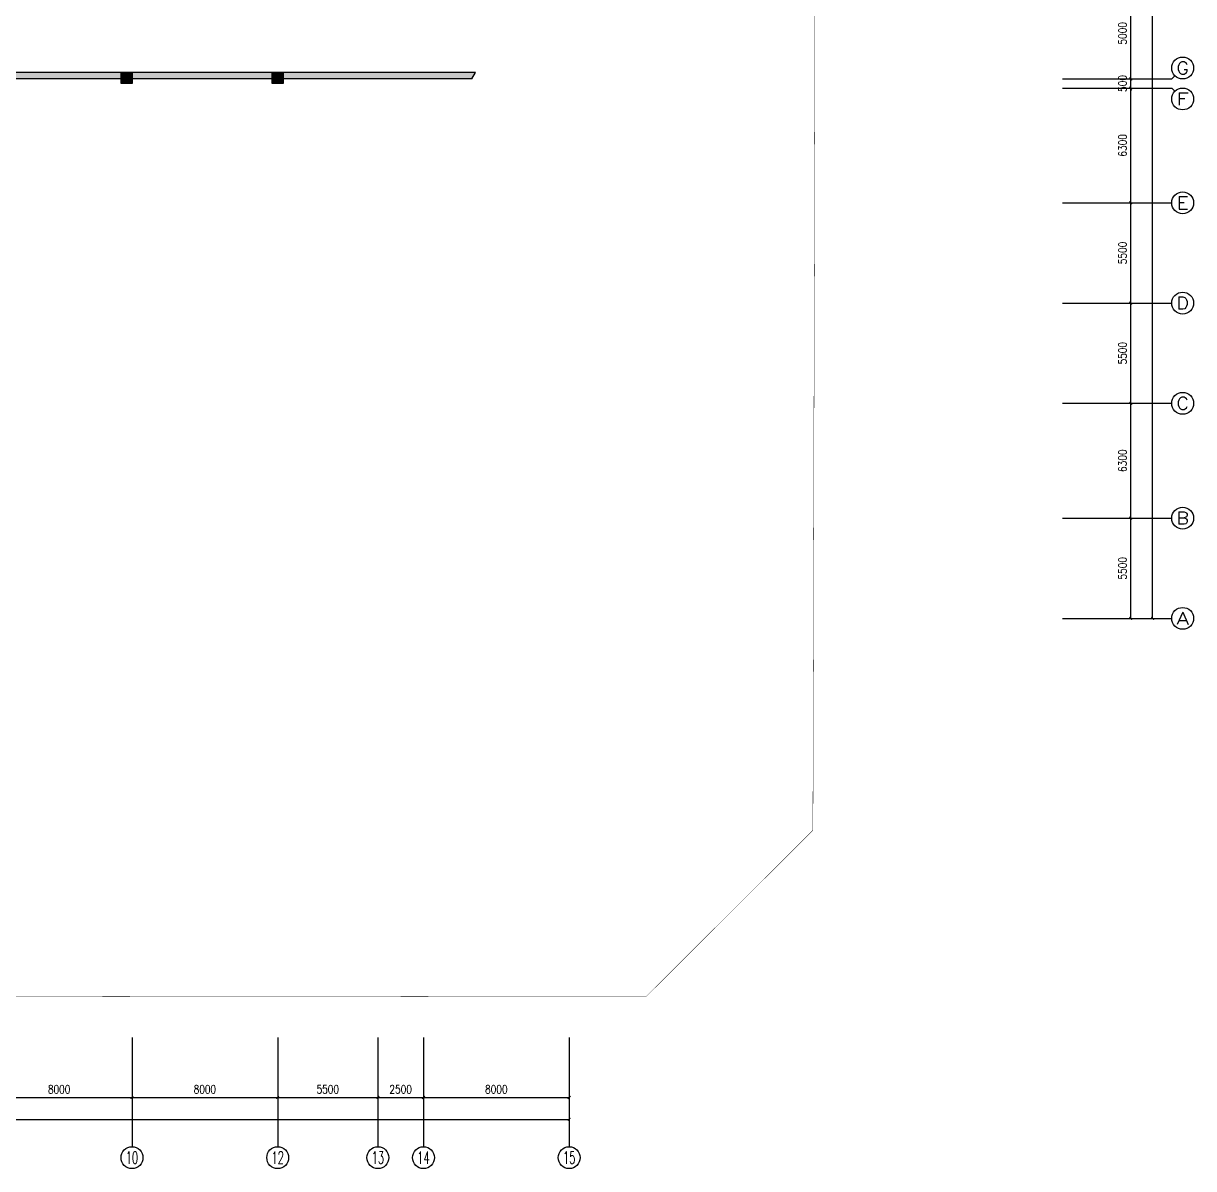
# Model space of a CAD drawing. Extents: x -1348811 to 123514, y -640545 to 749356.
# Drawn here: x -8603 to 55640, y 129439 to 192271 of the extents above; entities that cross this region are included whole.
import ezdxf
from ezdxf.enums import TextEntityAlignment as Align

# ---------------------------------------------------------------- set-up
doc = ezdxf.new("R2010")
doc.units = 0
doc.header["$LTSCALE"] = 10
doc.header["$MEASUREMENT"] = 0
doc.linetypes.add('DASHDOT', pattern=[25.4, 12.7, -6.35, 0, -6.35])
doc.layers.get('0').update_dxf_attribs({"linetype": 'CONTINUOUS'})
doc.layers.get('Defpoints').update_dxf_attribs({"linetype": 'CONTINUOUS'})
for name, color, linetype in [('AXIS', 3, 'CONTINUOUS'), ('AXIS_TEXT', 7, 'CONTINUOUS'), ('COLU', 1, 'CONTINUOUS'), ('COLU_HATCH', 252, 'CONTINUOUS'), ('jlq', 1, 'CONTINUOUS'), ('PUB_HATCH', 9, 'CONTINUOUS'), ('控制线', 5, 'CONTINUOUS')]:
    doc.layers.add(name, color=color, linetype=linetype)
doc.styles.add('_TCH_AXIS', font='COMPLEX', dxfattribs={"bigfont": 'GBCBIG'})
doc.styles.add('COMPLEX', font='COMPLEX')
doc.styles.add('DIM_FONT', font='SIMPLEX', dxfattribs={"width": 0.8, "bigfont": 'HZTXT'})
doc.dimstyles.new('DIMN150', dxfattribs={"dimscale": 1.5, "dimtxt": 300, "dimasz": 100, "dimexe": 250, "dimexo": 300, "dimgap": 150, "dimtad": 1, "dimdec": 0, "dimzin": 0, "dimdsep": 46, "dimtxsty": 'DIM_FONT', "dimblk": 'ARCHTICK', "dimcen": 0.09, "dimclrt": 7, "dimazin": 2, "dimtfac": 1, "dimtdec": 0, "dimtix": 1, "dimtmove": 2, "dimatfit": 3, "dimfxl": 0, "dimtolj": 1, "dimtzin": 0, "dimarcsym": 0})

# ---------------------------------------------------------------- blocks, each defined once
blk = doc.blocks.new('_AXISO')
blk.add_circle((0, 0), 0.5)
at = {"layer": 'AXIS_TEXT', "style": 'COMPLEX', "width": 1.041667}
blk.add_attdef('A', text='', height=0.56, dxfattribs=at).set_placement((-0.25, -0.28), (0.25, -0.28), align=Align.FIT)
blk = doc.blocks.new('_ArchTick')
at = {"color": 0, "linetype": 'ByBlock', "const_width": 0.4}
blk.add_lwpolyline([(-0.5, -0.5), (0.5, 0.5)], dxfattribs=at)
blk = doc.blocks.new('*D1572')
at = {"layer": 'AXIS', "color": 0, "lineweight": -2}
for p, q in [((0, -234321), (0, -239196)), ((96000, -234321), (96000, -239196)), ((0, -238821), (96000, -238821))]:
    blk.add_line(p, q, dxfattribs=at)
at = {"layer": 'Defpoints', "color": 0}
for p in [(0, -233871), (96000, -233871), (96000, -238821)]:
    blk.add_point(p, dxfattribs=at)
at = {"layer": 'AXIS', "color": 0, "lineweight": -2, "xscale": 150, "yscale": 150, "zscale": 150, "rotation": 180}
blk.add_blockref('_ArchTick', (0, -238821), dxfattribs=at)
at = {"layer": 'AXIS', "color": 0, "lineweight": -2, "xscale": 150, "yscale": 150, "zscale": 150}
blk.add_blockref('_ArchTick', (96000, -238821), dxfattribs=at)
at = {"layer": 'AXIS', "color": 7, "insert": (48000, -238371), "char_height": 450, "attachment_point": 5, "style": 'DIM_FONT'}
blk.add_mtext('\\A1;96000', dxfattribs=at)
blk = doc.blocks.new('*D1581')
at = {"layer": 'AXIS', "color": 0, "lineweight": -2}
for p, q in [((64000, -234321), (64000, -237996)), ((72000, -234321), (72000, -237996)), ((64000, -237621), (72000, -237621))]:
    blk.add_line(p, q, dxfattribs=at)
at = {"layer": 'Defpoints', "color": 0}
for p in [(64000, -233871), (72000, -233871), (72000, -237621)]:
    blk.add_point(p, dxfattribs=at)
at = {"layer": 'AXIS', "color": 0, "lineweight": -2, "xscale": 150, "yscale": 150, "zscale": 150, "rotation": 180}
blk.add_blockref('_ArchTick', (64000, -237621), dxfattribs=at)
at = {"layer": 'AXIS', "color": 0, "lineweight": -2, "xscale": 150, "yscale": 150, "zscale": 150}
blk.add_blockref('_ArchTick', (72000, -237621), dxfattribs=at)
at = {"layer": 'AXIS', "color": 7, "insert": (68000, -237171), "char_height": 450, "attachment_point": 5, "style": 'DIM_FONT'}
blk.add_mtext('\\A1;8000', dxfattribs=at)
blk = doc.blocks.new('*D1582')
at = {"layer": 'AXIS', "color": 0, "lineweight": -2}
for p, q in [((72000, -234321), (72000, -237996)), ((80000, -234321), (80000, -237996)), ((72000, -237621), (80000, -237621))]:
    blk.add_line(p, q, dxfattribs=at)
at = {"layer": 'Defpoints', "color": 0}
for p in [(72000, -233871), (80000, -233871), (80000, -237621)]:
    blk.add_point(p, dxfattribs=at)
at = {"layer": 'AXIS', "color": 0, "lineweight": -2, "xscale": 150, "yscale": 150, "zscale": 150, "rotation": 180}
blk.add_blockref('_ArchTick', (72000, -237621), dxfattribs=at)
at = {"layer": 'AXIS', "color": 0, "lineweight": -2, "xscale": 150, "yscale": 150, "zscale": 150}
blk.add_blockref('_ArchTick', (80000, -237621), dxfattribs=at)
at = {"layer": 'AXIS', "color": 7, "insert": (76000, -237171), "char_height": 450, "attachment_point": 5, "style": 'DIM_FONT'}
blk.add_mtext('\\A1;8000', dxfattribs=at)
blk = doc.blocks.new('*D1583')
at = {"layer": 'AXIS', "color": 0, "lineweight": -2}
for p, q in [((80000, -234321), (80000, -237996)), ((85500, -234321), (85500, -237996)), ((80000, -237621), (85500, -237621))]:
    blk.add_line(p, q, dxfattribs=at)
at = {"layer": 'Defpoints', "color": 0}
for p in [(80000, -233871), (85500, -233871), (85500, -237621)]:
    blk.add_point(p, dxfattribs=at)
at = {"layer": 'AXIS', "color": 0, "lineweight": -2, "xscale": 150, "yscale": 150, "zscale": 150, "rotation": 180}
blk.add_blockref('_ArchTick', (80000, -237621), dxfattribs=at)
at = {"layer": 'AXIS', "color": 0, "lineweight": -2, "xscale": 150, "yscale": 150, "zscale": 150}
blk.add_blockref('_ArchTick', (85500, -237621), dxfattribs=at)
at = {"layer": 'AXIS', "color": 7, "insert": (82750, -237171), "char_height": 450, "attachment_point": 5, "style": 'DIM_FONT'}
blk.add_mtext('\\A1;5500', dxfattribs=at)
blk = doc.blocks.new('*D1584')
at = {"layer": 'AXIS', "color": 0, "lineweight": -2}
for p, q in [((85500, -234321), (85500, -237996)), ((88000, -234321), (88000, -237996)), ((85500, -237621), (88000, -237621))]:
    blk.add_line(p, q, dxfattribs=at)
at = {"layer": 'Defpoints', "color": 0}
for p in [(85500, -233871), (88000, -233871), (88000, -237621)]:
    blk.add_point(p, dxfattribs=at)
at = {"layer": 'AXIS', "color": 0, "lineweight": -2, "xscale": 150, "yscale": 150, "zscale": 150, "rotation": 180}
blk.add_blockref('_ArchTick', (85500, -237621), dxfattribs=at)
at = {"layer": 'AXIS', "color": 0, "lineweight": -2, "xscale": 150, "yscale": 150, "zscale": 150}
blk.add_blockref('_ArchTick', (88000, -237621), dxfattribs=at)
at = {"layer": 'AXIS', "color": 7, "insert": (86750, -237171), "char_height": 450, "attachment_point": 5, "style": 'DIM_FONT'}
blk.add_mtext('\\A1;2500', dxfattribs=at)
blk = doc.blocks.new('*D1585')
at = {"layer": 'AXIS', "color": 0, "lineweight": -2}
for p, q in [((88000, -234321), (88000, -237996)), ((96000, -234321), (96000, -237996)), ((88000, -237621), (96000, -237621))]:
    blk.add_line(p, q, dxfattribs=at)
at = {"layer": 'Defpoints', "color": 0}
for p in [(88000, -233871), (96000, -233871), (96000, -237621)]:
    blk.add_point(p, dxfattribs=at)
at = {"layer": 'AXIS', "color": 0, "lineweight": -2, "xscale": 150, "yscale": 150, "zscale": 150, "rotation": 180}
blk.add_blockref('_ArchTick', (88000, -237621), dxfattribs=at)
at = {"layer": 'AXIS', "color": 0, "lineweight": -2, "xscale": 150, "yscale": 150, "zscale": 150}
blk.add_blockref('_ArchTick', (96000, -237621), dxfattribs=at)
at = {"layer": 'AXIS', "color": 7, "insert": (92000, -237171), "char_height": 450, "attachment_point": 5, "style": 'DIM_FONT'}
blk.add_mtext('\\A1;8000', dxfattribs=at)
blk = doc.blocks.new('*D1586')
at = {"layer": 'AXIS', "color": 0, "lineweight": -2}
for p, q in [((123531, 0), (128406, 0)), ((128031, -211333), (128031, 0)), ((123531, -211333), (128406, -211333))]:
    blk.add_line(p, q, dxfattribs=at)
at = {"layer": 'Defpoints', "color": 0}
for p in [(123081, 0), (128031, 0), (123081, -211333)]:
    blk.add_point(p, dxfattribs=at)
at = {"layer": 'AXIS', "color": 0, "lineweight": -2, "xscale": 150, "yscale": 150, "zscale": 150}
for p, rotation in [((128031, 0), 90), ((128031, -211333), 270)]:
    blk.add_blockref('_ArchTick', p, dxfattribs=dict(at, rotation=rotation))
at = {"layer": 'AXIS', "color": 7, "insert": (127581, -105667), "char_height": 450, "attachment_point": 5, "rotation": 90, "style": 'DIM_FONT'}
blk.add_mtext('\\A1;211333', dxfattribs=at)
blk = doc.blocks.new('*D1587')
at = {"layer": 'AXIS', "color": 0, "lineweight": -2}
for p, q in [((123531, -205833), (127206, -205833)), ((126831, -211333), (126831, -205833)), ((123531, -211333), (127206, -211333))]:
    blk.add_line(p, q, dxfattribs=at)
at = {"layer": 'Defpoints', "color": 0}
for p in [(123081, -205833), (126831, -205833), (123081, -211333)]:
    blk.add_point(p, dxfattribs=at)
at = {"layer": 'AXIS', "color": 0, "lineweight": -2, "xscale": 150, "yscale": 150, "zscale": 150}
for p, rotation in [((126831, -205833), 90), ((126831, -211333), 270)]:
    blk.add_blockref('_ArchTick', p, dxfattribs=dict(at, rotation=rotation))
at = {"layer": 'AXIS', "color": 7, "insert": (126381, -208583), "char_height": 450, "attachment_point": 5, "rotation": 90, "style": 'DIM_FONT'}
blk.add_mtext('\\A1;5500', dxfattribs=at)
blk = doc.blocks.new('*D1588')
at = {"layer": 'AXIS', "color": 0, "lineweight": -2}
for p, q in [((123531, -199533), (127206, -199533)), ((126831, -205833), (126831, -199533)), ((123531, -205833), (127206, -205833))]:
    blk.add_line(p, q, dxfattribs=at)
at = {"layer": 'Defpoints', "color": 0}
for p in [(123081, -199533), (126831, -199533), (123081, -205833)]:
    blk.add_point(p, dxfattribs=at)
at = {"layer": 'AXIS', "color": 0, "lineweight": -2, "xscale": 150, "yscale": 150, "zscale": 150}
for p, rotation in [((126831, -199533), 90), ((126831, -205833), 270)]:
    blk.add_blockref('_ArchTick', p, dxfattribs=dict(at, rotation=rotation))
at = {"layer": 'AXIS', "color": 7, "insert": (126381, -202683), "char_height": 450, "attachment_point": 5, "rotation": 90, "style": 'DIM_FONT'}
blk.add_mtext('\\A1;6300', dxfattribs=at)
blk = doc.blocks.new('*D1589')
at = {"layer": 'AXIS', "color": 0, "lineweight": -2}
for p, q in [((123531, -194033), (127206, -194033)), ((126831, -199533), (126831, -194033)), ((123531, -199533), (127206, -199533))]:
    blk.add_line(p, q, dxfattribs=at)
at = {"layer": 'Defpoints', "color": 0}
for p in [(123081, -194033), (126831, -194033), (123081, -199533)]:
    blk.add_point(p, dxfattribs=at)
at = {"layer": 'AXIS', "color": 0, "lineweight": -2, "xscale": 150, "yscale": 150, "zscale": 150}
for p, rotation in [((126831, -194033), 90), ((126831, -199533), 270)]:
    blk.add_blockref('_ArchTick', p, dxfattribs=dict(at, rotation=rotation))
at = {"layer": 'AXIS', "color": 7, "insert": (126381, -196783), "char_height": 450, "attachment_point": 5, "rotation": 90, "style": 'DIM_FONT'}
blk.add_mtext('\\A1;5500', dxfattribs=at)
blk = doc.blocks.new('*D1590')
at = {"layer": 'AXIS', "color": 0, "lineweight": -2}
for p, q in [((123531, -188533), (127206, -188533)), ((126831, -194033), (126831, -188533)), ((123531, -194033), (127206, -194033))]:
    blk.add_line(p, q, dxfattribs=at)
at = {"layer": 'Defpoints', "color": 0}
for p in [(123081, -188533), (126831, -188533), (123081, -194033)]:
    blk.add_point(p, dxfattribs=at)
at = {"layer": 'AXIS', "color": 0, "lineweight": -2, "xscale": 150, "yscale": 150, "zscale": 150}
for p, rotation in [((126831, -188533), 90), ((126831, -194033), 270)]:
    blk.add_blockref('_ArchTick', p, dxfattribs=dict(at, rotation=rotation))
at = {"layer": 'AXIS', "color": 7, "insert": (126381, -191283), "char_height": 450, "attachment_point": 5, "rotation": 90, "style": 'DIM_FONT'}
blk.add_mtext('\\A1;5500', dxfattribs=at)
blk = doc.blocks.new('*D1591')
at = {"layer": 'AXIS', "color": 0, "lineweight": -2}
for p, q in [((123531, -182233), (127206, -182233)), ((126831, -188533), (126831, -182233)), ((123531, -188533), (127206, -188533))]:
    blk.add_line(p, q, dxfattribs=at)
at = {"layer": 'Defpoints', "color": 0}
for p in [(123081, -182233), (126831, -182233), (123081, -188533)]:
    blk.add_point(p, dxfattribs=at)
at = {"layer": 'AXIS', "color": 0, "lineweight": -2, "xscale": 150, "yscale": 150, "zscale": 150}
for p, rotation in [((126831, -182233), 90), ((126831, -188533), 270)]:
    blk.add_blockref('_ArchTick', p, dxfattribs=dict(at, rotation=rotation))
at = {"layer": 'AXIS', "color": 7, "insert": (126381, -185383), "char_height": 450, "attachment_point": 5, "rotation": 90, "style": 'DIM_FONT'}
blk.add_mtext('\\A1;6300', dxfattribs=at)
blk = doc.blocks.new('*D1592')
at = {"layer": 'AXIS', "color": 0, "lineweight": -2}
for p, q in [((123531, -181733), (127206, -181733)), ((126831, -181733), (126831, -181583)), ((126831, -182233), (126831, -181733)), ((123531, -182233), (127206, -182233)), ((126831, -182233), (126831, -182383))]:
    blk.add_line(p, q, dxfattribs=at)
at = {"layer": 'Defpoints', "color": 0}
for p in [(123081, -181733), (126831, -181733), (123081, -182233)]:
    blk.add_point(p, dxfattribs=at)
at = {"layer": 'AXIS', "color": 0, "lineweight": -2, "xscale": 150, "yscale": 150, "zscale": 150}
for p, rotation in [((126831, -181733), 270), ((126831, -182233), 90)]:
    blk.add_blockref('_ArchTick', p, dxfattribs=dict(at, rotation=rotation))
at = {"layer": 'AXIS', "color": 7, "insert": (126381, -181983), "char_height": 450, "attachment_point": 5, "rotation": 90, "style": 'DIM_FONT'}
blk.add_mtext('\\A1;500', dxfattribs=at)
blk = doc.blocks.new('*D1593')
at = {"layer": 'AXIS', "color": 0, "lineweight": -2}
for p, q in [((123531, -176733), (127206, -176733)), ((126831, -181733), (126831, -176733)), ((123531, -181733), (127206, -181733))]:
    blk.add_line(p, q, dxfattribs=at)
at = {"layer": 'Defpoints', "color": 0}
for p in [(123081, -176733), (126831, -176733), (123081, -181733)]:
    blk.add_point(p, dxfattribs=at)
at = {"layer": 'AXIS', "color": 0, "lineweight": -2, "xscale": 150, "yscale": 150, "zscale": 150}
for p, rotation in [((126831, -176733), 90), ((126831, -181733), 270)]:
    blk.add_blockref('_ArchTick', p, dxfattribs=dict(at, rotation=rotation))
at = {"layer": 'AXIS', "color": 7, "insert": (126381, -179233), "char_height": 450, "attachment_point": 5, "rotation": 90, "style": 'DIM_FONT'}
blk.add_mtext('\\A1;5000', dxfattribs=at)
blk = doc.blocks.new('zw')
at = {"layer": 'COLU_HATCH'}
for points in [[(71600, -159083), (72200, -159083), (72200, -159683), (71600, -159683)], [(79900, -159083), (80500, -159083), (80500, -159683), (79900, -159683)]]:
    blk.add_hatch(color=256, dxfattribs=at).paths.add_polyline_path(points)
at = {"layer": 'COLU'}
for points in [[(71600, -159083), (72200, -159083), (72200, -159683), (71600, -159683)], [(79900, -159083), (80500, -159083), (80500, -159683), (79900, -159683)]]:
    blk.add_lwpolyline(points, close=True, dxfattribs=at)
blk = doc.blocks.new('jlqq')
at = {"layer": 'PUB_HATCH'}
blk.add_hatch(color=256, dxfattribs=at).paths.add_polyline_path([(65555, -166648), (92005, -166648), (92213, -166298), (65205, -166298), (65205, -190598), (57205, -190598), (57205, -203068), (57555, -203068), (57555, -190948), (65555, -190948)])
at = {"layer": 'jlq'}
for p, q in [((92213, -166298), (65205, -166298)), ((92005, -166648), (92213, -166298)), ((92005, -166648), (65555, -166648))]:
    blk.add_line(p, q, dxfattribs=at)
blk = doc.blocks.new('zzzzz')
at = {"layer": 'AXIS'}
for p, q in [((123080.8, -181733.4), (129080.8, -181733.4)), ((129256.5, -181557.7), (129080.8, -181733.4)), ((123080.8, -182233.4), (129080.8, -182233.4)), ((129256.5, -182409.2), (129080.8, -182233.4)), ((123080.8, -188533.4), (129080.8, -188533.4)), ((123080.8, -194033.4), (129080.8, -194033.4)), ((123080.8, -199533.4), (129080.8, -199533.4)), ((123080.8, -205833.4), (129080.8, -205833.4)), ((123080.8, -211333.4), (129080.8, -211333.4)), ((72000, -234321.1), (72000, -240321.1)), ((80000, -234321.1), (80000, -240321.1)), ((85500, -234321.1), (85500, -240321.1)), ((88000, -234321.1), (88000, -240321.1)), ((96000, -234321.1), (96000, -240321.1))]:
    blk.add_line(p, q, dxfattribs=at)
ref = blk.add_blockref('_AXISO', (129680.8, -181133.4), dxfattribs=dict(at, xscale=1200, yscale=1200, zscale=1200))
ref.add_attrib('A', 'G', dxfattribs={"layer": 'AXIS_TEXT', "height": 678.8, "style": '_TCH_AXIS', "width": 1.166667}).set_placement((129341.4, -181472.8), (130020.2, -181472.8), align=Align.FIT)
ref = blk.add_blockref('_AXISO', (129680.8, -182833.4), dxfattribs=dict(at, xscale=1200, yscale=1200, zscale=1200))
ref.add_attrib('A', 'F', dxfattribs={"layer": 'AXIS_TEXT', "height": 678.8, "style": '_TCH_AXIS', "width": 1.3125}).set_placement((129341.4, -183172.8), (130020.2, -183172.8), align=Align.FIT)
ref = blk.add_blockref('_AXISO', (129680.8, -188533.4), dxfattribs=dict(at, xscale=1200, yscale=1200, zscale=1200))
ref.add_attrib('A', 'E', dxfattribs={"layer": 'AXIS_TEXT', "height": 678.8, "style": '_TCH_AXIS', "width": 1.3125}).set_placement((129341.4, -188872.8), (130020.2, -188872.8), align=Align.FIT)
ref = blk.add_blockref('_AXISO', (129680.8, -194033.4), dxfattribs=dict(at, xscale=1200, yscale=1200, zscale=1200))
ref.add_attrib('A', 'D', dxfattribs={"layer": 'AXIS_TEXT', "height": 678.8, "style": '_TCH_AXIS', "width": 1.235294}).set_placement((129341.4, -194372.8), (130020.2, -194372.8), align=Align.FIT)
ref = blk.add_blockref('_AXISO', (129680.8, -199533.4), dxfattribs=dict(at, xscale=1200, yscale=1200, zscale=1200))
ref.add_attrib('A', 'C', dxfattribs={"layer": 'AXIS_TEXT', "height": 678.8, "style": '_TCH_AXIS', "width": 1.4}).set_placement((129341.4, -199872.8), (130020.2, -199872.8), align=Align.FIT)
ref = blk.add_blockref('_AXISO', (129680.8, -205833.4), dxfattribs=dict(at, xscale=1200, yscale=1200, zscale=1200))
ref.add_attrib('A', 'B', dxfattribs={"layer": 'AXIS_TEXT', "height": 678.8, "style": '_TCH_AXIS', "width": 1.235294}).set_placement((129341.4, -206172.8), (130020.2, -206172.8), align=Align.FIT)
ref = blk.add_blockref('_AXISO', (129680.8, -211333.4), dxfattribs=dict(at, xscale=1200, yscale=1200, zscale=1200))
ref.add_attrib('A', 'A', dxfattribs={"layer": 'AXIS_TEXT', "height": 678.8, "style": '_TCH_AXIS', "width": 1.166667}).set_placement((129341.4, -211672.8), (130020.2, -211672.8), align=Align.FIT)
ref = blk.add_blockref('_AXISO', (72000, -240921.1), dxfattribs=dict(at, xscale=1200, yscale=1200, zscale=1200))
ref.add_attrib('A', '10', dxfattribs={"layer": 'AXIS_TEXT', "height": 678.82, "style": '_TCH_AXIS', "width": 0.724138}).set_placement((71660.6, -241260.5), (72339.4, -241260.5), align=Align.FIT)
ref = blk.add_blockref('_AXISO', (80000, -240921.1), dxfattribs=dict(at, xscale=1200, yscale=1200, zscale=1200))
ref.add_attrib('A', '12', dxfattribs={"layer": 'AXIS_TEXT', "height": 678.82, "style": '_TCH_AXIS', "width": 0.724138}).set_placement((79660.6, -241260.5), (80339.4, -241260.5), align=Align.FIT)
ref = blk.add_blockref('_AXISO', (85500, -240921.1), dxfattribs=dict(at, xscale=1200, yscale=1200, zscale=1200))
ref.add_attrib('A', '13', dxfattribs={"layer": 'AXIS_TEXT', "height": 678.82, "style": '_TCH_AXIS', "width": 0.724138}).set_placement((85160.6, -241260.5), (85839.4, -241260.5), align=Align.FIT)
ref = blk.add_blockref('_AXISO', (88000, -240921.1), dxfattribs=dict(at, xscale=1200, yscale=1200, zscale=1200))
ref.add_attrib('A', '14', dxfattribs={"layer": 'AXIS_TEXT', "height": 678.82, "style": '_TCH_AXIS', "width": 0.677419}).set_placement((87660.6, -241260.5), (88339.4, -241260.5), align=Align.FIT)
ref = blk.add_blockref('_AXISO', (96000, -240921.1), dxfattribs=dict(at, xscale=1200, yscale=1200, zscale=1200))
ref.add_attrib('A', '15', dxfattribs={"layer": 'AXIS_TEXT', "height": 678.82, "style": '_TCH_AXIS', "width": 0.724138}).set_placement((95660.6, -241260.5), (96339.4, -241260.5), align=Align.FIT)
for p1, p2, distance, picture, middle in [((123080.8, -211333.4), (123080.8, 0), -4950, '*D1586', (127580.8, -105666.7)), ((123080.8, -181733.4), (123080.8, -176733.4), -3750, '*D1593', (126380.8, -179233.4)), ((123080.8, -182233.4), (123080.8, -181733.4), -3750, '*D1592', (126380.8, -181983.4)), ((123080.8, -188533.4), (123080.8, -182233.4), -3750, '*D1591', (126380.8, -185383.4)), ((123080.8, -194033.4), (123080.8, -188533.4), -3750, '*D1590', (126380.8, -191283.4)), ((123080.8, -199533.4), (123080.8, -194033.4), -3750, '*D1589', (126380.8, -196783.4)), ((123080.8, -205833.4), (123080.8, -199533.4), -3750, '*D1588', (126380.8, -202683.4)), ((123080.8, -211333.4), (123080.8, -205833.4), -3750, '*D1587', (126380.8, -208583.4)), ((0, -233871.1), (96000, -233871.1), -4950, '*D1572', (48000, -238371.1)), ((64000, -233871.1), (72000, -233871.1), -3750, '*D1581', (68000, -237171.1)), ((72000, -233871.1), (80000, -233871.1), -3750, '*D1582', (76000, -237171.1)), ((80000, -233871.1), (85500, -233871.1), -3750, '*D1583', (82750, -237171.1)), ((85500, -233871.1), (88000, -233871.1), -3750, '*D1584', (86750, -237171.1)), ((88000, -233871.1), (96000, -233871.1), -3750, '*D1585', (92000, -237171.1))]:
    dim = blk.add_aligned_dim(p1=p1, p2=p2, distance=distance, dimstyle='DIMN150', dxfattribs=at)
    dim.commit()
    dim.dimension.update_dxf_attribs({"geometry": picture, "text_midpoint": middle})

msp = doc.modelspace()

# ---------------------------------------------------------------- linework, layer by layer
at = {"layer": '控制线', "color": 1, "linetype": 'DASHDOT', "ltscale": 0.1, "const_width": 20}
msp.add_lwpolyline([(-77078.8, 372393.9), (29313.2, 408307.8), (35388.1, 403830.8), (34740.9, 147999.2), (25565.6, 138857.3), (-77339.2, 138972.2)], close=True, dxfattribs=at)

# ---------------------------------------------------------------- block references
at = {"layer": 'AXIS'}
msp.add_blockref('zzzzz', (-74640.8, 370960.1), dxfattribs=at)
at = {"layer": 'COLU'}
msp.add_blockref('zw', (-74840.8, 348660.1), dxfattribs=at)
at = {"layer": 'jlq'}
msp.add_blockref('jlqq', (-75996, 355874.9), dxfattribs=at)

doc.saveas('drawing.dxf')
